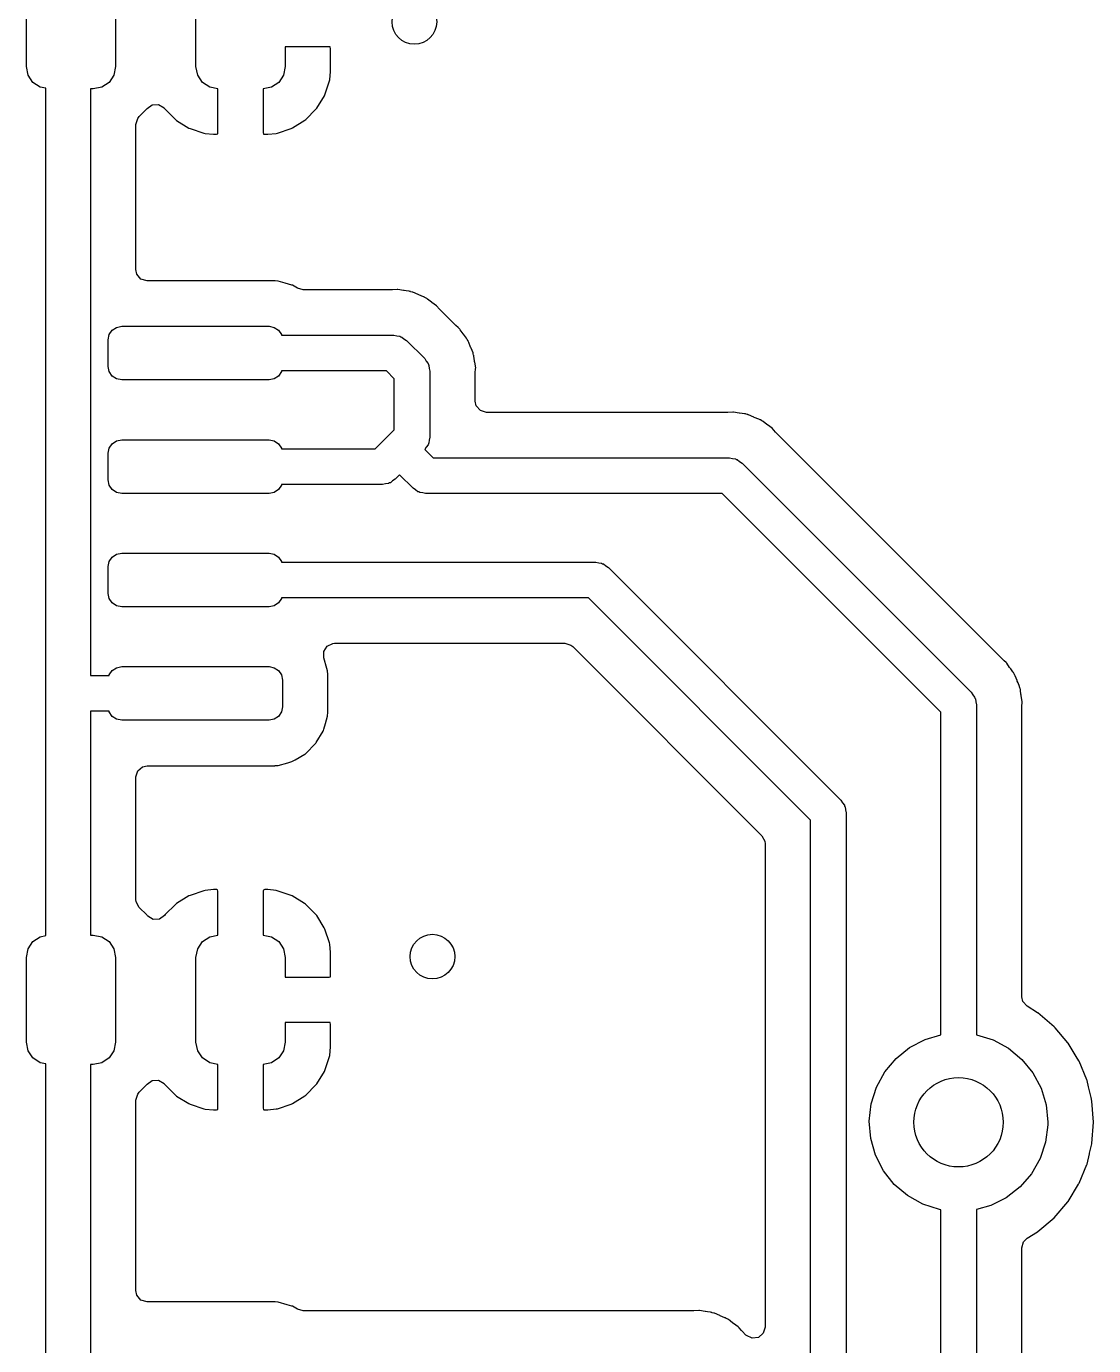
# Model space of a CAD drawing. Extents: x 63 to 234, y -148 to -41.
# Drawn here: x 182.19 to 194.15, y -96.07 to -81.31 of the extents above; entities that cross this region are included whole.
import ezdxf

# ---------------------------------------------------------------- set-up
doc = ezdxf.new("R2010")
doc.units = 0
doc.layers.add('BLACK', color=7, linetype='CONTINUOUS')

msp = doc.modelspace()

# ---------------------------------------------------------------- linework, layer by layer
at = {"layer": 'BLACK', "linetype": 'CONTINUOUS'}
for p, q in [((182.192, -81.755), (182.192, -80.805)), ((183.192, -80.805), (183.192, -81.755)), ((184.092, -81.755), (184.092, -80.805)), ((185.586, -81.534), (185.092, -81.534)), ((185.092, -81.534), (185.092, -81.755)), ((185.594, -81.5357), (185.586, -81.534)), ((185.596, -81.5369), (185.594, -81.5357)), ((185.6, -81.5521), (185.596, -81.5369)), ((185.6, -81.8021), (185.6, -81.5521)), ((182.211, -81.8507), (182.192, -81.755)), ((183.192, -81.755), (183.173, -81.8507)), ((184.111, -81.8507), (184.092, -81.755)), ((185.092, -81.755), (185.073, -81.8507)), ((185.59, -81.9029), (185.6, -81.8086)), ((185.6, -81.8086), (185.6, -81.8021)), ((182.265, -81.9318), (182.211, -81.8507)), ((182.346, -81.986), (182.265, -81.9318)), ((183.119, -81.9318), (183.038, -81.986)), ((183.173, -81.8507), (183.119, -81.9318)), ((184.165, -81.9318), (184.111, -81.8507)), ((184.246, -81.986), (184.165, -81.9318)), ((185.019, -81.9318), (184.938, -81.986)), ((185.073, -81.8507), (185.019, -81.9318)), ((185.536, -82.0706), (185.587, -81.9163)), ((185.587, -81.9163), (185.59, -81.9029)), ((182.41, -81.9986), (182.346, -81.986)), ((182.41, -91.4834), (182.41, -81.9986)), ((182.942, -82.005), (182.91, -82.005)), ((182.91, -82.005), (182.91, -88.573)), ((183.038, -81.986), (182.942, -82.005)), ((184.338, -82.0042), (184.246, -81.986)), ((184.338, -82.4995), (184.338, -82.0042)), ((184.938, -81.986), (184.846, -82.0042)), ((184.846, -82.0042), (184.846, -82.4949)), ((185.445, -82.2218), (185.53, -82.0838)), ((185.53, -82.0838), (185.536, -82.0706)), ((183.455, -82.3144), (183.536, -82.2335)), ((183.536, -82.2335), (183.541, -82.2283)), ((183.541, -82.2283), (183.544, -82.2238)), ((183.544, -82.2238), (183.601, -82.1832)), ((183.601, -82.1832), (183.672, -82.1799)), ((183.672, -82.1799), (183.734, -82.2156)), ((183.734, -82.2156), (183.741, -82.2241)), ((183.741, -82.2241), (183.749, -82.2342)), ((183.749, -82.2342), (183.864, -82.3487)), ((185.321, -82.3479), (185.436, -82.2332)), ((185.436, -82.2332), (185.445, -82.2218)), ((183.418, -82.4034), (183.439, -82.3353)), ((183.418, -84.0285), (183.418, -82.4034)), ((183.439, -82.3353), (183.455, -82.3144)), ((183.864, -82.3487), (183.875, -82.3578)), ((183.875, -82.3578), (184.013, -82.4428)), ((185.172, -82.4422), (185.31, -82.3569)), ((185.31, -82.3569), (185.321, -82.3479)), ((184.013, -82.4428), (184.026, -82.449)), ((184.026, -82.449), (184.181, -82.5001)), ((184.181, -82.5001), (184.194, -82.503)), ((184.194, -82.503), (184.288, -82.5127)), ((184.288, -82.5127), (184.295, -82.513)), ((184.295, -82.513), (184.32, -82.513)), ((184.32, -82.513), (184.335, -82.5085)), ((184.335, -82.5085), (184.336, -82.5071)), ((184.336, -82.5071), (184.338, -82.4995)), ((184.846, -82.4949), (184.85, -82.5101)), ((184.85, -82.5101), (184.852, -82.5113)), ((184.852, -82.5113), (184.86, -82.513)), ((184.86, -82.513), (184.889, -82.513)), ((184.889, -82.513), (184.896, -82.5127)), ((184.896, -82.5127), (184.991, -82.5027)), ((184.991, -82.5027), (185.005, -82.4999)), ((185.005, -82.4999), (185.159, -82.4484)), ((185.159, -82.4484), (185.172, -82.4422)), ((183.43, -84.0808), (183.418, -84.0285)), ((183.476, -84.1345), (183.43, -84.0808)), ((183.544, -84.1545), (183.476, -84.1345)), ((184.977, -84.1545), (183.544, -84.1545)), ((184.979, -84.1547), (184.977, -84.1545)), ((185.007, -84.1569), (184.979, -84.1547)), ((184.979, -84.1547), (184.979, -84.1547)), ((185.014, -84.1574), (185.007, -84.1569)), ((185.007, -84.1569), (185.007, -84.1569)), ((185.092, -84.1801), (185.014, -84.1574)), ((185.166, -84.2016), (185.092, -84.1801)), ((185.174, -84.2039), (185.166, -84.2016)), ((185.166, -84.2016), (185.166, -84.2016)), ((185.23, -84.237), (185.174, -84.2039)), ((185.294, -84.2545), (185.23, -84.237)), ((186.284, -84.2545), (185.294, -84.2545)), ((186.292, -84.2543), (186.284, -84.2545)), ((186.346, -84.2511), (186.292, -84.2543)), ((186.354, -84.2507), (186.346, -84.2511)), ((186.346, -84.2511), (186.346, -84.2511)), ((186.417, -84.2623), (186.354, -84.2507)), ((186.423, -84.2634), (186.417, -84.2623)), ((186.447, -84.2665), (186.423, -84.2634)), ((186.479, -84.2707), (186.447, -84.2665)), ((186.486, -84.2717), (186.479, -84.2707)), ((186.479, -84.2707), (186.479, -84.2707)), ((186.494, -84.2745), (186.486, -84.2717)), ((186.496, -84.2751), (186.494, -84.2745)), ((186.512, -84.2798), (186.496, -84.2751)), ((186.515, -84.2806), (186.512, -84.2798)), ((186.522, -84.282), (186.515, -84.2806)), ((186.581, -84.3082), (186.522, -84.282)), ((186.587, -84.3108), (186.581, -84.3082)), ((186.639, -84.3312), (186.587, -84.3108)), ((186.646, -84.334), (186.639, -84.3312)), ((186.639, -84.3312), (186.639, -84.3312)), ((186.652, -84.3384), (186.646, -84.334)), ((186.655, -84.3396), (186.652, -84.3384)), ((186.67, -84.348), (186.655, -84.3396)), ((186.672, -84.3494), (186.67, -84.348)), ((186.679, -84.3525), (186.672, -84.3494)), ((186.685, -84.3572), (186.679, -84.3525)), ((186.729, -84.3919), (186.685, -84.3572)), ((186.734, -84.3959), (186.729, -84.3919)), ((186.787, -84.4326), (186.734, -84.3959)), ((186.819, -84.4702), (186.787, -84.4326)), ((186.825, -84.4762), (186.819, -84.4702)), ((186.83, -84.4825), (186.825, -84.4762)), ((186.996, -84.6478), (186.83, -84.4825)), ((183.11, -84.813), (183.121, -84.7556)), ((183.121, -84.7556), (183.154, -84.7069)), ((183.154, -84.7069), (183.203, -84.6744)), ((183.203, -84.6744), (183.26, -84.663)), ((183.26, -84.663), (184.91, -84.663)), ((184.91, -84.663), (184.967, -84.6744)), ((184.967, -84.6744), (185.016, -84.7069)), ((185.016, -84.7069), (185.049, -84.7556)), ((185.049, -84.7556), (185.05, -84.763)), ((185.05, -84.763), (186.309, -84.763)), ((186.309, -84.763), (186.342, -84.7705)), ((186.342, -84.7705), (186.375, -84.7742)), ((187.001, -84.6528), (186.996, -84.6478)), ((187.027, -84.6757), (187.001, -84.6528)), ((187.048, -84.6942), (187.027, -84.6757)), ((187.052, -84.7005), (187.048, -84.6942)), ((187.084, -84.7469), (187.052, -84.7005)), ((187.052, -84.7005), (187.052, -84.7005)), ((187.088, -84.7522), (187.084, -84.7469)), ((187.122, -84.7969), (187.088, -84.7522)), ((183.11, -85.113), (183.11, -84.813)), ((186.375, -84.7742), (186.385, -84.7804)), ((186.385, -84.7804), (186.396, -84.7829)), ((186.396, -84.7829), (186.422, -84.8038)), ((186.422, -84.8038), (186.45, -84.8216)), ((186.45, -84.8216), (186.654, -85.025)), ((187.127, -84.8029), (187.122, -84.7969)), ((187.122, -84.7969), (187.122, -84.7969)), ((187.13, -84.8099), (187.127, -84.8029)), ((187.131, -84.8121), (187.13, -84.8099)), ((187.139, -84.8269), (187.131, -84.8121)), ((187.14, -84.8293), (187.139, -84.8269)), ((187.145, -84.8355), (187.14, -84.8293)), ((187.147, -84.8427), (187.145, -84.8355)), ((187.167, -84.8953), (187.147, -84.8427)), ((187.147, -84.8427), (187.147, -84.8427)), ((187.17, -84.9014), (187.167, -84.8953)), ((187.184, -84.9339), (187.17, -84.9014)), ((186.654, -85.025), (186.672, -85.0533)), ((186.672, -85.0533), (186.692, -85.0795)), ((187.195, -84.9599), (187.184, -84.9339)), ((187.197, -84.9674), (187.195, -84.9599)), ((187.198, -84.9699), (187.197, -84.9674)), ((187.202, -84.9863), (187.198, -84.9699)), ((187.203, -84.9888), (187.202, -84.9863)), ((187.205, -84.996), (187.203, -84.9888)), ((187.212, -85.0508), (187.205, -84.996)), ((187.213, -85.0594), (187.212, -85.0508)), ((187.214, -85.0659), (187.213, -85.0594)), ((187.225, -85.1288), (187.214, -85.0659)), ((183.121, -85.1704), (183.11, -85.113)), ((183.154, -85.2191), (183.121, -85.1704)), ((185.049, -85.1704), (185.016, -85.2191)), ((185.05, -85.163), (185.049, -85.1704)), ((186.226, -85.163), (185.05, -85.163)), ((186.312, -85.249), (186.226, -85.163)), ((186.692, -85.0795), (186.695, -85.0907)), ((186.695, -85.0907), (186.701, -85.1004)), ((186.701, -85.1004), (186.705, -85.1336)), ((186.705, -85.1336), (186.712, -85.1662)), ((186.712, -85.1662), (186.712, -85.9031)), ((187.221, -85.1865), (187.224, -85.1364)), ((187.221, -85.1951), (187.221, -85.1865)), ((187.221, -85.5001), (187.221, -85.1951)), ((187.224, -85.1364), (187.225, -85.1288)), ((187.224, -85.1364), (187.224, -85.1364)), ((183.203, -85.2516), (183.154, -85.2191)), ((183.26, -85.263), (183.203, -85.2516)), ((184.91, -85.263), (183.26, -85.263)), ((184.967, -85.2516), (184.91, -85.263)), ((185.016, -85.2191), (184.967, -85.2516)), ((186.312, -85.82), (186.312, -85.249)), ((187.232, -85.5524), (187.221, -85.5001)), ((187.279, -85.6061), (187.232, -85.5524)), ((187.347, -85.6261), (187.279, -85.6061)), ((190.044, -85.6261), (187.347, -85.6261)), ((190.051, -85.6259), (190.044, -85.6261)), ((190.105, -85.6227), (190.051, -85.6259)), ((190.113, -85.6223), (190.105, -85.6227)), ((190.105, -85.6227), (190.105, -85.6227)), ((190.176, -85.6339), (190.113, -85.6223)), ((190.182, -85.635), (190.176, -85.6339)), ((190.209, -85.6384), (190.182, -85.635)), ((190.238, -85.6423), (190.209, -85.6384)), ((190.246, -85.6433), (190.238, -85.6423)), ((190.238, -85.6423), (190.238, -85.6423)), ((190.253, -85.6461), (190.246, -85.6433)), ((190.255, -85.6467), (190.253, -85.6461)), ((190.272, -85.6514), (190.255, -85.6467)), ((190.274, -85.6522), (190.272, -85.6514)), ((190.282, -85.6536), (190.274, -85.6522)), ((190.34, -85.6798), (190.282, -85.6536)), ((190.346, -85.6824), (190.34, -85.6798)), ((190.398, -85.7028), (190.346, -85.6824)), ((190.405, -85.7056), (190.398, -85.7028)), ((190.398, -85.7028), (190.398, -85.7028)), ((190.412, -85.71), (190.405, -85.7056)), ((190.414, -85.7112), (190.412, -85.71)), ((190.429, -85.7196), (190.414, -85.7112)), ((190.431, -85.721), (190.429, -85.7196)), ((190.438, -85.7241), (190.431, -85.721)), ((190.444, -85.7288), (190.438, -85.7241)), ((190.488, -85.7635), (190.444, -85.7288)), ((190.493, -85.7675), (190.488, -85.7635)), ((190.546, -85.8042), (190.493, -85.7675)), ((190.565, -85.8265), (190.546, -85.8042)), ((183.154, -85.9769), (183.203, -85.9444)), ((183.203, -85.9444), (183.26, -85.933)), ((183.26, -85.933), (184.91, -85.933)), ((184.91, -85.933), (184.967, -85.9444)), ((184.967, -85.9444), (185.016, -85.9769)), ((186.099, -86.033), (186.312, -85.82)), ((186.705, -85.9357), (186.701, -85.9689)), ((186.712, -85.9031), (186.705, -85.9357)), ((190.584, -85.8478), (190.565, -85.8265)), ((190.59, -85.8541), (190.584, -85.8478)), ((193.117, -88.3816), (190.59, -85.8541)), ((183.11, -86.083), (183.121, -86.0256)), ((183.11, -86.383), (183.11, -86.083)), ((183.121, -86.0256), (183.154, -85.9769)), ((185.016, -85.9769), (185.049, -86.0256)), ((185.049, -86.0256), (185.05, -86.033)), ((185.05, -86.033), (186.099, -86.033)), ((186.671, -86.0159), (186.655, -86.0421)), ((186.655, -86.0421), (186.747, -86.1346)), ((186.692, -85.9898), (186.671, -86.0159)), ((186.695, -85.9786), (186.692, -85.9898)), ((186.701, -85.9689), (186.695, -85.9786)), ((186.747, -86.1346), (190.069, -86.1346)), ((190.069, -86.1346), (190.101, -86.1421)), ((190.101, -86.1421), (190.134, -86.1458)), ((190.134, -86.1458), (190.144, -86.152)), ((190.144, -86.152), (190.155, -86.1545)), ((190.155, -86.1545), (190.181, -86.1754)), ((190.181, -86.1754), (190.21, -86.1932)), ((190.21, -86.1932), (192.775, -88.7588)), ((183.121, -86.4404), (183.11, -86.383)), ((186.295, -86.3924), (186.269, -86.4132)), ((186.323, -86.3747), (186.295, -86.3924)), ((186.373, -86.3253), (186.323, -86.3747)), ((186.523, -86.476), (186.373, -86.3253)), ((183.154, -86.4891), (183.121, -86.4404)), ((183.203, -86.5216), (183.154, -86.4891)), ((183.26, -86.533), (183.203, -86.5216)), ((184.91, -86.533), (183.26, -86.533)), ((184.967, -86.5216), (184.91, -86.533)), ((185.016, -86.4891), (184.967, -86.5216)), ((185.049, -86.4404), (185.016, -86.4891)), ((185.05, -86.433), (185.049, -86.4404)), ((186.182, -86.433), (185.05, -86.433)), ((186.215, -86.4256), (186.182, -86.433)), ((186.248, -86.4219), (186.215, -86.4256)), ((186.258, -86.4158), (186.248, -86.4219)), ((186.269, -86.4132), (186.258, -86.4158)), ((186.551, -86.4938), (186.523, -86.476)), ((186.578, -86.5147), (186.551, -86.4938)), ((186.589, -86.5172), (186.578, -86.5147)), ((186.598, -86.5234), (186.589, -86.5172)), ((186.632, -86.5271), (186.598, -86.5234)), ((186.664, -86.5346), (186.632, -86.5271)), ((189.985, -86.5346), (186.664, -86.5346)), ((192.434, -88.9828), (189.985, -86.5346)), ((183.121, -87.2956), (183.154, -87.2469)), ((183.154, -87.2469), (183.203, -87.2144)), ((183.203, -87.2144), (183.26, -87.203)), ((183.26, -87.203), (184.91, -87.203)), ((184.91, -87.203), (184.967, -87.2144)), ((184.967, -87.2144), (185.016, -87.2469)), ((185.016, -87.2469), (185.049, -87.2956)), ((183.11, -87.353), (183.121, -87.2956)), ((183.11, -87.653), (183.11, -87.353)), ((185.049, -87.2956), (185.05, -87.303)), ((185.05, -87.303), (188.57, -87.303)), ((188.57, -87.303), (188.603, -87.3105)), ((188.603, -87.3105), (188.636, -87.3142)), ((188.636, -87.3142), (188.645, -87.3204)), ((188.645, -87.3204), (188.657, -87.3229)), ((188.657, -87.3229), (188.683, -87.3438)), ((188.683, -87.3438), (188.711, -87.3616)), ((188.711, -87.3616), (191.317, -89.9679)), ((183.121, -87.7104), (183.11, -87.653)), ((183.154, -87.7591), (183.121, -87.7104)), ((185.049, -87.7104), (185.016, -87.7591)), ((185.05, -87.703), (185.049, -87.7104)), ((188.487, -87.703), (185.05, -87.703)), ((190.976, -90.1919), (188.487, -87.703)), ((183.203, -87.7916), (183.154, -87.7591)), ((183.26, -87.803), (183.203, -87.7916)), ((184.91, -87.803), (183.26, -87.803)), ((184.967, -87.7916), (184.91, -87.803)), ((185.016, -87.7591), (184.967, -87.7916)), ((185.523, -88.3017), (185.562, -88.242)), ((185.523, -88.3727), (185.523, -88.3017)), ((185.562, -88.242), (185.626, -88.2127)), ((185.626, -88.2127), (185.644, -88.2115)), ((185.644, -88.2115), (188.224, -88.2115)), ((188.224, -88.2115), (188.292, -88.2315)), ((188.292, -88.2315), (188.313, -88.2484)), ((188.313, -88.2484), (190.43, -90.3657)), ((185.558, -88.4942), (185.523, -88.3727)), ((193.122, -88.3866), (193.117, -88.3816)), ((193.127, -88.3906), (193.122, -88.3866)), ((193.145, -88.4068), (193.127, -88.3906)), ((193.169, -88.428), (193.145, -88.4068)), ((193.173, -88.4343), (193.169, -88.428)), ((193.205, -88.4807), (193.173, -88.4343)), ((193.173, -88.4343), (193.173, -88.4343)), ((182.91, -88.573), (183.12, -88.573)), ((183.12, -88.573), (183.121, -88.5656)), ((183.121, -88.5656), (183.154, -88.5169)), ((183.154, -88.5169), (183.203, -88.4844)), ((183.203, -88.4844), (183.26, -88.473)), ((183.26, -88.473), (184.91, -88.473)), ((184.91, -88.473), (184.967, -88.4844)), ((184.967, -88.4844), (185.016, -88.5169)), ((185.016, -88.5169), (185.049, -88.5656)), ((185.049, -88.5656), (185.06, -88.623)), ((185.566, -88.5192), (185.558, -88.4942)), ((185.566, -88.5256), (185.566, -88.5192)), ((185.568, -88.5539), (185.566, -88.5256)), ((185.566, -88.5256), (185.566, -88.5256)), ((185.569, -88.5565), (185.568, -88.5539)), ((185.569, -88.9895), (185.569, -88.5565)), ((193.209, -88.486), (193.205, -88.4807)), ((193.218, -88.4978), (193.209, -88.486)), ((193.243, -88.5307), (193.218, -88.4978)), ((193.248, -88.5367), (193.243, -88.5307)), ((193.243, -88.5307), (193.243, -88.5307)), ((193.251, -88.5437), (193.248, -88.5367)), ((193.252, -88.5459), (193.251, -88.5437)), ((193.261, -88.5607), (193.252, -88.5459)), ((193.262, -88.5631), (193.261, -88.5607)), ((193.266, -88.5693), (193.262, -88.5631)), ((193.269, -88.5765), (193.266, -88.5693)), ((193.289, -88.6291), (193.269, -88.5765)), ((193.269, -88.5765), (193.269, -88.5765)), ((185.06, -88.623), (185.06, -88.923)), ((193.291, -88.6352), (193.289, -88.6291)), ((193.3, -88.6557), (193.291, -88.6352)), ((193.317, -88.6937), (193.3, -88.6557)), ((193.318, -88.7012), (193.317, -88.6937)), ((193.319, -88.7038), (193.318, -88.7012)), ((193.323, -88.7201), (193.319, -88.7038)), ((193.324, -88.7226), (193.323, -88.7201)), ((193.327, -88.7298), (193.324, -88.7226)), ((193.328, -88.7373), (193.327, -88.7298)), ((193.328, -88.74), (193.328, -88.7373)), ((193.333, -88.7827), (193.328, -88.74)), ((192.775, -88.7588), (192.793, -88.7871)), ((192.793, -88.7871), (192.814, -88.8133)), ((192.814, -88.8133), (192.816, -88.8245)), ((192.816, -88.8245), (192.822, -88.8342)), ((192.822, -88.8342), (192.826, -88.8674)), ((192.826, -88.8674), (192.834, -88.9)), ((192.834, -88.9), (192.834, -92.5939)), ((193.334, -88.7932), (193.333, -88.7827)), ((193.335, -88.7997), (193.334, -88.7932)), ((193.346, -88.8626), (193.335, -88.7997)), ((193.342, -88.9203), (193.346, -88.8702)), ((193.346, -88.8702), (193.346, -88.8626)), ((193.346, -88.8702), (193.346, -88.8702)), ((183.12, -88.973), (182.91, -88.973)), ((182.91, -88.973), (182.91, -91.477)), ((183.121, -88.9804), (183.12, -88.973)), ((183.154, -89.0291), (183.121, -88.9804)), ((183.203, -89.0616), (183.154, -89.0291)), ((185.016, -89.0291), (184.967, -89.0616)), ((185.049, -88.9804), (185.016, -89.0291)), ((185.06, -88.923), (185.049, -88.9804)), ((185.541, -89.1103), (185.566, -89.0268)), ((185.566, -89.015), (185.568, -88.992)), ((185.566, -89.0268), (185.566, -89.015)), ((185.568, -88.992), (185.569, -88.9895)), ((185.568, -88.992), (185.568, -88.992)), ((192.434, -92.595), (192.434, -88.9828)), ((193.342, -88.9289), (193.342, -88.9203)), ((193.342, -92.168), (193.342, -88.9289)), ((183.26, -89.073), (183.203, -89.0616)), ((184.91, -89.073), (183.26, -89.073)), ((184.967, -89.0616), (184.91, -89.073)), ((185.438, -89.323), (185.515, -89.1934)), ((185.515, -89.1934), (185.519, -89.1866)), ((185.519, -89.1866), (185.523, -89.1728)), ((185.523, -89.1728), (185.541, -89.1103)), ((185.317, -89.4475), (185.434, -89.3298)), ((185.434, -89.3298), (185.438, -89.323)), ((185.438, -89.323), (185.438, -89.323)), ((185.202, -89.5151), (185.31, -89.4515)), ((185.31, -89.4515), (185.317, -89.4475)), ((185.31, -89.4515), (185.31, -89.4515)), ((183.418, -89.7075), (183.439, -89.6394)), ((183.439, -89.6394), (183.492, -89.5929)), ((183.492, -89.5929), (183.544, -89.5815)), ((183.544, -89.5815), (184.977, -89.5815)), ((184.977, -89.5815), (184.979, -89.5813)), ((184.979, -89.5813), (185.007, -89.5791)), ((184.979, -89.5813), (184.979, -89.5813)), ((185.007, -89.5791), (185.014, -89.5786)), ((185.007, -89.5791), (185.007, -89.5791)), ((185.014, -89.5786), (185.12, -89.5478)), ((185.12, -89.5478), (185.166, -89.5344)), ((185.166, -89.5344), (185.174, -89.5321)), ((185.166, -89.5344), (185.166, -89.5344)), ((185.174, -89.5321), (185.202, -89.5151)), ((183.418, -91.0786), (183.418, -89.7075)), ((191.317, -89.9679), (191.335, -89.9962)), ((191.335, -89.9962), (191.356, -90.0224)), ((191.356, -90.0224), (191.358, -90.0336)), ((191.358, -90.0336), (191.365, -90.0433)), ((191.365, -90.0433), (191.368, -90.0765)), ((191.368, -90.0765), (191.376, -90.1091)), ((190.976, -104.723), (190.976, -90.1919)), ((191.376, -90.1091), (191.376, -104.618)), ((190.43, -90.3657), (190.464, -90.428)), ((190.464, -90.428), (190.467, -90.4548)), ((190.467, -90.4548), (190.467, -95.8668)), ((184.288, -90.9693), (184.193, -90.9793)), ((184.295, -90.969), (184.288, -90.9693)), ((184.324, -90.969), (184.295, -90.969)), ((184.332, -90.9707), (184.324, -90.969)), ((184.334, -90.9719), (184.332, -90.9707)), ((184.338, -90.9871), (184.334, -90.9719)), ((184.849, -90.9735), (184.848, -90.9749)), ((184.864, -90.969), (184.849, -90.9735)), ((184.889, -90.969), (184.864, -90.969)), ((184.896, -90.9693), (184.889, -90.969)), ((184.99, -90.979), (184.896, -90.9693)), ((183.421, -91.1055), (183.418, -91.0786)), ((183.455, -91.1678), (183.421, -91.1055)), ((184.012, -91.0398), (183.874, -91.1251)), ((184.025, -91.0336), (184.012, -91.0398)), ((184.179, -90.9821), (184.025, -91.0336)), ((184.193, -90.9793), (184.179, -90.9821)), ((184.338, -91.4778), (184.338, -90.9871)), ((184.848, -90.9749), (184.846, -90.9825)), ((184.846, -90.9825), (184.846, -91.4778)), ((185.003, -90.9819), (184.99, -90.979)), ((185.158, -91.033), (185.003, -90.9819)), ((185.171, -91.0392), (185.158, -91.033)), ((185.309, -91.1242), (185.171, -91.0392)), ((183.54, -91.2527), (183.455, -91.1678)), ((183.544, -91.2586), (183.54, -91.2527)), ((183.551, -91.2664), (183.544, -91.2586)), ((183.612, -91.3021), (183.551, -91.2664)), ((183.741, -91.2578), (183.683, -91.2988)), ((183.748, -91.2488), (183.741, -91.2578)), ((183.863, -91.1341), (183.748, -91.2488)), ((183.874, -91.1251), (183.863, -91.1341)), ((185.32, -91.1333), (185.309, -91.1242)), ((185.435, -91.2478), (185.32, -91.1333)), ((185.444, -91.2592), (185.435, -91.2478)), ((185.529, -91.397), (185.444, -91.2592)), ((183.683, -91.2988), (183.612, -91.3021)), ((185.535, -91.4102), (185.529, -91.397)), ((185.587, -91.5644), (185.535, -91.4102)), ((182.211, -91.6313), (182.265, -91.5502)), ((182.265, -91.5502), (182.346, -91.496)), ((182.346, -91.496), (182.41, -91.4834)), ((182.91, -91.477), (182.942, -91.477)), ((182.942, -91.477), (183.038, -91.496)), ((183.038, -91.496), (183.119, -91.5502)), ((183.119, -91.5502), (183.173, -91.6313)), ((184.111, -91.6313), (184.165, -91.5502)), ((184.165, -91.5502), (184.246, -91.496)), ((184.246, -91.496), (184.338, -91.4778)), ((184.846, -91.4778), (184.938, -91.496)), ((184.938, -91.496), (185.019, -91.5502)), ((185.019, -91.5502), (185.073, -91.6313)), ((185.59, -91.5778), (185.587, -91.5644)), ((182.192, -91.727), (182.211, -91.6313)), ((183.173, -91.6313), (183.192, -91.727)), ((184.092, -91.727), (184.111, -91.6313)), ((185.073, -91.6313), (185.092, -91.727)), ((185.6, -91.6734), (185.59, -91.5778)), ((185.6, -91.6799), (185.6, -91.6734)), ((185.6, -91.9345), (185.6, -91.6799)), ((182.192, -92.677), (182.192, -91.727)), ((183.192, -91.727), (183.192, -92.677)), ((184.092, -92.677), (184.092, -91.727)), ((185.092, -91.727), (185.092, -91.948)), ((185.092, -91.948), (185.582, -91.948)), ((185.582, -91.948), (185.597, -91.9435)), ((185.597, -91.9435), (185.598, -91.9421)), ((185.598, -91.9421), (185.6, -91.9345)), ((193.355, -92.2228), (193.342, -92.168)), ((193.402, -92.2754), (193.355, -92.2228)), ((193.519, -92.3468), (193.402, -92.2754)), ((193.523, -92.3494), (193.519, -92.3468)), ((193.519, -92.3468), (193.519, -92.3468)), ((193.704, -92.5036), (193.523, -92.3494)), ((185.586, -92.456), (185.092, -92.456)), ((185.092, -92.456), (185.092, -92.677)), ((185.594, -92.4577), (185.586, -92.456)), ((185.596, -92.4589), (185.594, -92.4577)), ((185.6, -92.4741), (185.596, -92.4589)), ((185.6, -92.7241), (185.6, -92.4741)), ((192.259, -92.6464), (192.434, -92.595)), ((192.834, -92.5939), (192.835, -92.594)), ((192.835, -92.594), (193.021, -92.6517)), ((193.707, -92.5074), (193.704, -92.5036)), ((193.715, -92.5164), (193.707, -92.5074)), ((193.858, -92.6842), (193.715, -92.5164)), ((182.211, -92.7727), (182.192, -92.677)), ((183.192, -92.677), (183.173, -92.7727)), ((184.111, -92.7727), (184.092, -92.677)), ((185.092, -92.677), (185.073, -92.7727)), ((185.59, -92.8249), (185.6, -92.7306)), ((185.6, -92.7306), (185.6, -92.7241)), ((191.934, -92.8591), (192.086, -92.7368)), ((192.086, -92.7368), (192.259, -92.6464)), ((193.021, -92.6517), (193.193, -92.7446)), ((193.193, -92.7446), (193.343, -92.869)), ((193.86, -92.6884), (193.858, -92.6842)), ((193.951, -92.837), (193.86, -92.6884)), ((193.86, -92.6884), (193.86, -92.6884)), ((182.265, -92.8538), (182.211, -92.7727)), ((182.346, -92.908), (182.265, -92.8538)), ((183.119, -92.8538), (183.038, -92.908)), ((183.173, -92.7727), (183.119, -92.8538)), ((184.165, -92.8538), (184.111, -92.7727)), ((184.246, -92.908), (184.165, -92.8538)), ((185.019, -92.8538), (184.938, -92.908)), ((185.073, -92.7727), (185.019, -92.8538)), ((185.536, -92.9926), (185.587, -92.8383)), ((185.587, -92.8383), (185.59, -92.8249)), ((191.808, -93.0086), (191.934, -92.8591)), ((193.343, -92.869), (193.467, -93.0202)), ((193.982, -92.8866), (193.951, -92.837)), ((193.984, -92.8912), (193.982, -92.8866)), ((194.07, -93.0983), (193.984, -92.8912)), ((193.984, -92.8912), (193.984, -92.8912)), ((182.41, -92.9206), (182.346, -92.908)), ((182.41, -97.59), (182.41, -92.9206)), ((182.942, -92.927), (182.91, -92.927)), ((182.91, -92.927), (182.91, -102.907)), ((183.038, -92.908), (182.942, -92.927)), ((184.338, -92.9262), (184.246, -92.908)), ((184.338, -93.4215), (184.338, -92.9262)), ((184.938, -92.908), (184.846, -92.9262)), ((184.846, -92.9262), (184.846, -93.4169)), ((185.445, -93.1438), (185.53, -93.0058)), ((185.53, -93.0058), (185.536, -92.9926)), ((191.714, -93.1797), (191.808, -93.0086)), ((193.467, -93.0202), (193.558, -93.1925)), ((183.455, -93.2364), (183.536, -93.1555)), ((183.536, -93.1555), (183.541, -93.1503)), ((183.541, -93.1503), (183.544, -93.1458)), ((183.544, -93.1458), (183.601, -93.1052)), ((183.601, -93.1052), (183.672, -93.1019)), ((183.672, -93.1019), (183.734, -93.1376)), ((183.734, -93.1376), (183.741, -93.1461)), ((183.741, -93.1461), (183.749, -93.1562)), ((183.749, -93.1562), (183.864, -93.2707)), ((185.321, -93.2699), (185.436, -93.1552)), ((185.436, -93.1552), (185.445, -93.1438)), ((191.655, -93.3657), (191.714, -93.1797)), ((194.073, -93.106), (194.07, -93.0983)), ((194.09, -93.1778), (194.073, -93.106)), ((194.119, -93.2978), (194.09, -93.1778)), ((183.418, -93.3254), (183.439, -93.2573)), ((183.418, -95.4585), (183.418, -93.3254)), ((183.439, -93.2573), (183.455, -93.2364)), ((183.864, -93.2707), (183.875, -93.2798)), ((183.875, -93.2798), (184.013, -93.3648)), ((185.172, -93.3642), (185.31, -93.2789)), ((185.31, -93.2789), (185.321, -93.2699)), ((193.558, -93.1925), (193.615, -93.3794)), ((194.128, -93.3369), (194.119, -93.2978)), ((194.147, -93.5736), (194.128, -93.3369)), ((184.013, -93.3648), (184.026, -93.371)), ((184.026, -93.371), (184.181, -93.4221)), ((184.181, -93.4221), (184.194, -93.425)), ((184.194, -93.425), (184.288, -93.4347)), ((184.288, -93.4347), (184.295, -93.435)), ((184.295, -93.435), (184.32, -93.435)), ((184.32, -93.435), (184.335, -93.4305)), ((184.335, -93.4305), (184.336, -93.4291)), ((184.336, -93.4291), (184.338, -93.4215)), ((184.846, -93.4169), (184.85, -93.4321)), ((184.85, -93.4321), (184.852, -93.4333)), ((184.852, -93.4333), (184.86, -93.435)), ((184.86, -93.435), (184.889, -93.435)), ((184.889, -93.435), (184.896, -93.4347)), ((184.896, -93.4347), (184.991, -93.4247)), ((184.991, -93.4247), (185.005, -93.4219)), ((185.005, -93.4219), (185.159, -93.3704)), ((185.159, -93.3704), (185.172, -93.3642)), ((191.634, -93.5596), (191.655, -93.3657)), ((193.615, -93.3794), (193.634, -93.5736)), ((191.65, -93.7541), (191.634, -93.5596)), ((193.633, -93.6015), (193.609, -93.7951)), ((193.634, -93.5736), (193.633, -93.6015)), ((194.128, -93.8103), (194.147, -93.5736)), ((191.704, -93.9417), (191.65, -93.7541)), ((193.609, -93.7951), (193.547, -93.9803)), ((194.073, -94.0412), (194.1, -93.9272)), ((194.1, -93.9272), (194.102, -93.9209)), ((194.102, -93.9209), (194.127, -93.8151)), ((194.127, -93.8151), (194.128, -93.8103)), ((194.127, -93.8151), (194.127, -93.8151)), ((191.793, -94.1153), (191.704, -93.9417)), ((193.547, -93.9803), (193.451, -94.15)), ((193.984, -94.2552), (194.071, -94.0458)), ((194.071, -94.0458), (194.073, -94.0412)), ((194.071, -94.0458), (194.071, -94.0458)), ((191.914, -94.2683), (191.793, -94.1153)), ((193.451, -94.15), (193.323, -94.2978)), ((192.063, -94.3947), (191.914, -94.2683)), ((193.323, -94.2978), (193.169, -94.4179)), ((193.86, -94.4588), (193.979, -94.2648)), ((193.979, -94.2648), (193.982, -94.2606)), ((193.982, -94.2606), (193.984, -94.2552)), ((192.233, -94.49), (192.063, -94.3947)), ((192.419, -94.5503), (192.233, -94.49)), ((192.995, -94.5059), (192.834, -94.551)), ((193.169, -94.4179), (192.995, -94.5059)), ((193.704, -94.6436), (193.858, -94.463)), ((193.858, -94.463), (193.86, -94.4588)), ((193.86, -94.4588), (193.86, -94.4588)), ((192.434, -94.552), (192.419, -94.5503)), ((192.434, -102.648), (192.434, -94.552)), ((192.834, -94.551), (192.834, -102.731)), ((193.523, -94.7978), (193.704, -94.6436)), ((193.402, -94.8718), (193.519, -94.8004)), ((193.519, -94.8004), (193.523, -94.7978)), ((193.519, -94.8004), (193.519, -94.8004)), ((193.342, -94.9792), (193.362, -94.9111)), ((193.362, -94.9111), (193.402, -94.8718)), ((193.342, -102.706), (193.342, -94.9792)), ((183.43, -95.5108), (183.418, -95.4585)), ((183.476, -95.5645), (183.43, -95.5108)), ((183.544, -95.5845), (183.476, -95.5645)), ((184.977, -95.5845), (183.544, -95.5845)), ((184.979, -95.5847), (184.977, -95.5845)), ((185.007, -95.5869), (184.979, -95.5847)), ((184.979, -95.5847), (184.979, -95.5847)), ((185.014, -95.5874), (185.007, -95.5869)), ((185.007, -95.5869), (185.007, -95.5869)), ((185.114, -95.6165), (185.014, -95.5874)), ((185.166, -95.6316), (185.114, -95.6165)), ((185.174, -95.6339), (185.166, -95.6316)), ((185.166, -95.6316), (185.166, -95.6316)), ((185.23, -95.667), (185.174, -95.6339)), ((185.294, -95.6845), (185.23, -95.667)), ((189.663, -95.6845), (185.294, -95.6845)), ((189.67, -95.6843), (189.663, -95.6845)), ((189.724, -95.6811), (189.67, -95.6843)), ((189.732, -95.6807), (189.724, -95.6811)), ((189.724, -95.6811), (189.724, -95.6811)), ((189.795, -95.6923), (189.732, -95.6807)), ((189.801, -95.6934), (189.795, -95.6923)), ((189.82, -95.6959), (189.801, -95.6934)), ((189.857, -95.7007), (189.82, -95.6959)), ((189.865, -95.7017), (189.857, -95.7007)), ((189.857, -95.7007), (189.857, -95.7007)), ((189.872, -95.7045), (189.865, -95.7017)), ((189.874, -95.7051), (189.872, -95.7045)), ((189.891, -95.7098), (189.874, -95.7051)), ((189.893, -95.7106), (189.891, -95.7098)), ((189.901, -95.712), (189.893, -95.7106)), ((189.959, -95.7382), (189.901, -95.712)), ((189.965, -95.7408), (189.959, -95.7382)), ((190.017, -95.7612), (189.965, -95.7408)), ((190.024, -95.764), (190.017, -95.7612)), ((190.017, -95.7612), (190.017, -95.7612)), ((190.031, -95.7684), (190.024, -95.764)), ((190.033, -95.7696), (190.031, -95.7684)), ((190.048, -95.778), (190.033, -95.7696)), ((190.05, -95.7794), (190.048, -95.778)), ((190.057, -95.7825), (190.05, -95.7794)), ((190.074, -95.7958), (190.057, -95.7825)), ((190.107, -95.8219), (190.074, -95.7958)), ((190.112, -95.8259), (190.107, -95.8219)), ((190.165, -95.8626), (190.112, -95.8259)), ((190.177, -95.8762), (190.165, -95.8626)), ((190.203, -95.9062), (190.177, -95.8762)), ((190.209, -95.9125), (190.203, -95.9062)), ((190.252, -95.9559), (190.209, -95.9125)), ((190.259, -95.9621), (190.252, -95.9559)), ((190.323, -95.9916), (190.259, -95.9621)), ((190.394, -95.9815), (190.323, -95.9916)), ((190.447, -95.935), (190.394, -95.9815)), ((190.467, -95.8668), (190.447, -95.935))]:
    msp.add_line(p, q, dxfattribs=at)
at = {"layer": 'BLACK'}
for centre, radius in [((186.538, -81.2546), 0.25), ((186.741, -91.7194), 0.25), ((192.634, -93.5736), 0.5)]:
    msp.add_circle(centre, radius, dxfattribs=at)

doc.saveas('drawing.dxf')
